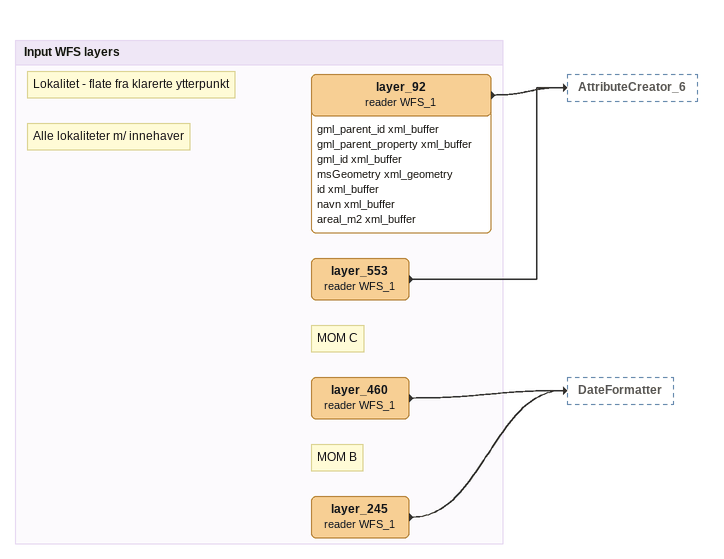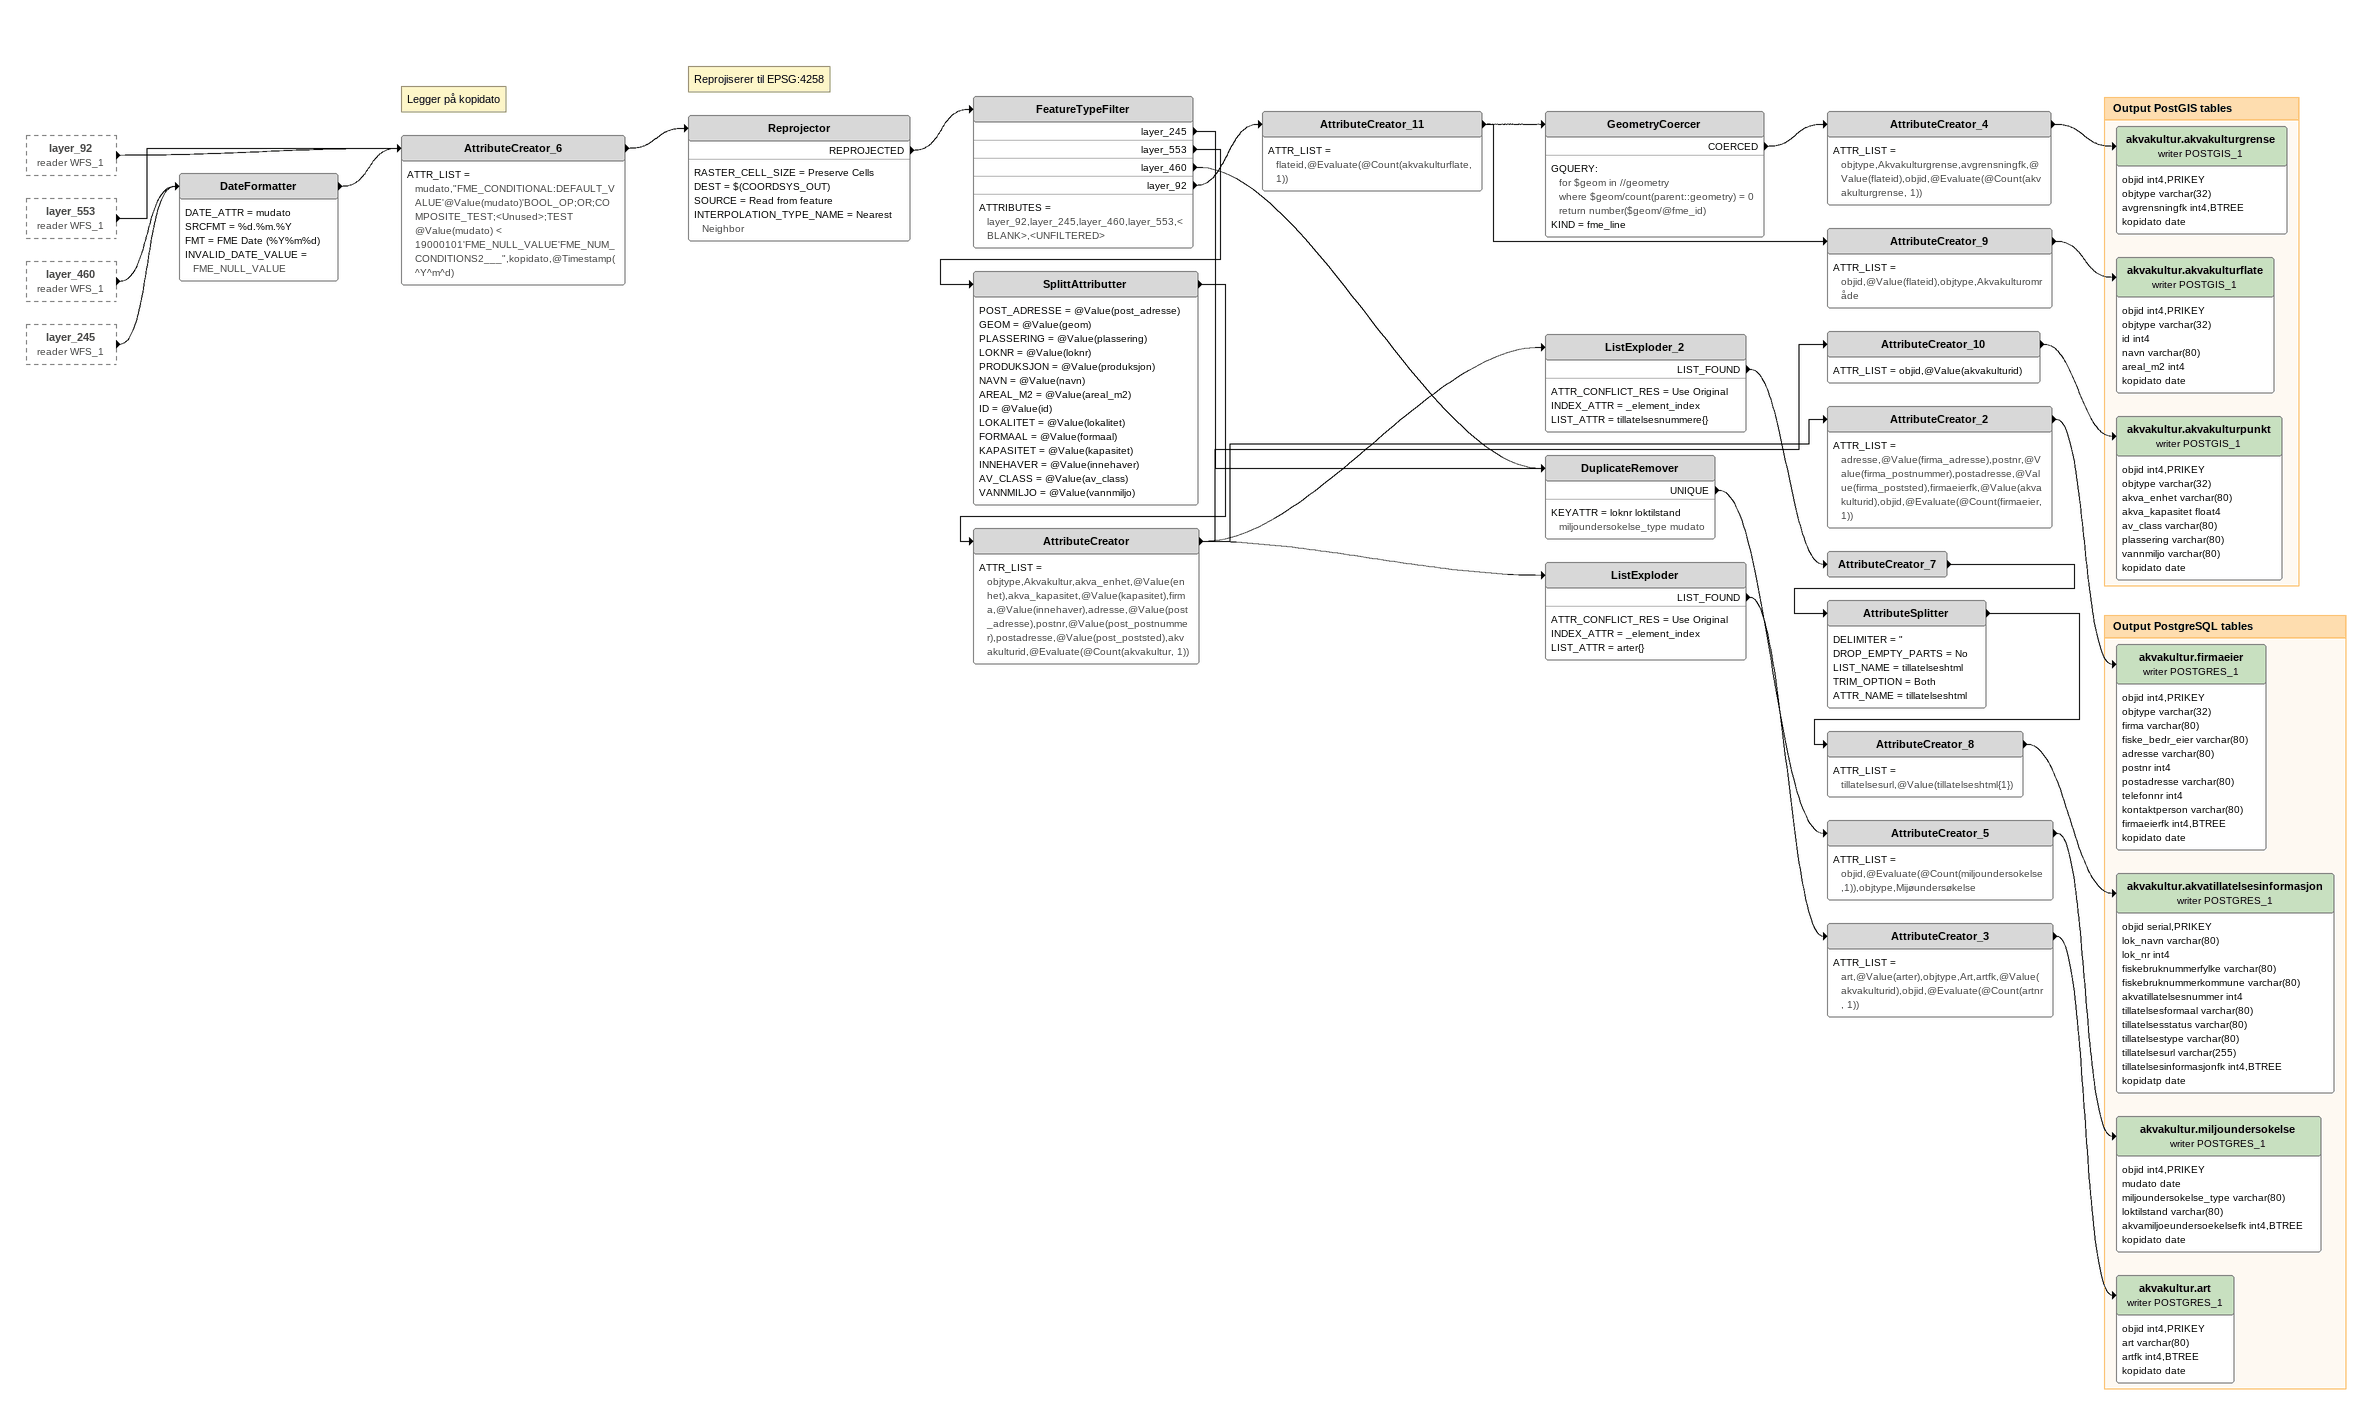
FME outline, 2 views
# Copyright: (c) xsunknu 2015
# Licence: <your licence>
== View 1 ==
Bookmark: Input WFS layers
Note: Lokalitet - flate fra klarerte ytterpunkt
layer_92 (reader WFS_1)
    attributes: gml_parent_id xml_buffer, gml_parent_property xml_buffer, gml_id xml_buffer, msGeometry xml_geometry, id xml_buffer, navn xml_buffer, areal_m2 xml_buffer
    -> AttributeCreator_6
Note: Alle lokaliteter m/ innehaver
layer_553 (reader WFS_1)
    -> AttributeCreator_6
Note: MOM C
layer_460 (reader WFS_1)
    -> DateFormatter
Note: MOM B
layer_245 (reader WFS_1)
    -> DateFormatter

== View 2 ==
layer_92 (reader WFS_1) [outside]
    -> AttributeCreator_6
layer_553 (reader WFS_1) [outside]
    -> AttributeCreator_6
layer_460 (reader WFS_1) [outside]
    -> DateFormatter
layer_245 (reader WFS_1) [outside]
    -> DateFormatter
DateFormatter
    DATE_ATTR = mudato
    SRCFMT = %d.%m.%Y
    FMT = FME Date (%Y%m%d)
    INVALID_DATE_VALUE = FME_NULL_VALUE
    -> AttributeCreator_6
Note: Legger på kopidato
AttributeCreator_6
    ATTR_LIST = mudato,"FME_CONDITIONAL:DEFAULT_VALUE'@Value(mudato)'BOOL_OP;OR;COMPOSITE_TEST;<Unused>;TEST @Value(mudato) < 19000101'FME_NULL_VALUE'FME_NUM_CONDITIONS2___",kopidato,@Timestamp(^Y^m^d)
    -> Reprojector
Note: Reprojiserer til EPSG:4258
Reprojector
    RASTER_CELL_SIZE = Preserve Cells
    DEST = $(COORDSYS_OUT)
    SOURCE = Read from feature
    INTERPOLATION_TYPE_NAME = Nearest Neighbor
    REPROJECTED -> FeatureTypeFilter
FeatureTypeFilter
    ATTRIBUTES = layer_92,layer_245,layer_460,layer_553,<BLANK>,<UNFILTERED>
    layer_245 -> DuplicateRemover
    layer_553 -> SplittAttributter
    layer_460 -> DuplicateRemover
    layer_92 -> AttributeCreator_11
AttributeCreator_11
    ATTR_LIST = flateid,@Evaluate(@Count(akvakulturflate, 1))
    -> GeometryCoercer
    -> AttributeCreator_9
GeometryCoercer
    GQUERY:
      for $geom in //geometry
      where $geom/count(parent::geometry) = 0
      return number($geom/@fme_id)
    KIND = fme_line
    COERCED -> AttributeCreator_4
AttributeCreator_4
    ATTR_LIST = objtype,Akvakulturgrense,avgrensningfk,@Value(flateid),objid,@Evaluate(@Count(akvakulturgrense, 1))
    -> akvakultur.akvakulturgrense (writer POSTGIS_1)
AttributeCreator_9
    ATTR_LIST = objid,@Value(flateid),objtype,Akvakulturområde
    -> akvakultur.akvakulturflate (writer POSTGIS_1)
SplittAttributter
    POST_ADRESSE = @Value(post_adresse)
    GEOM = @Value(geom)
    PLASSERING = @Value(plassering)
    LOKNR = @Value(loknr)
    PRODUKSJON = @Value(produksjon)
    NAVN = @Value(navn)
    AREAL_M2 = @Value(areal_m2)
    ID = @Value(id)
    LOKALITET = @Value(lokalitet)
    FORMAAL = @Value(formaal)
    KAPASITET = @Value(kapasitet)
    INNEHAVER = @Value(innehaver)
    AV_CLASS = @Value(av_class)
    VANNMILJO = @Value(vannmiljo)
    -> AttributeCreator
AttributeCreator
    ATTR_LIST = objtype,Akvakultur,akva_enhet,@Value(enhet),akva_kapasitet,@Value(kapasitet),firma,@Value(innehaver),adresse,@Value(post_adresse),postnr,@Value(post_postnummer),postadresse,@Value(post_poststed),akvakulturid,@Evaluate(@Count(akvakultur, 1))
    -> ListExploder_2
    -> ListExploder
    -> AttributeCreator_2
    -> AttributeCreator_10
AttributeCreator_10
    ATTR_LIST = objid,@Value(akvakulturid)
    -> akvakultur.akvakulturpunkt (writer POSTGIS_1)
AttributeCreator_2
    ATTR_LIST = adresse,@Value(firma_adresse),postnr,@Value(firma_postnummer),postadresse,@Value(firma_poststed),firmaeierfk,@Value(akvakulturid),objid,@Evaluate(@Count(firmaeier, 1))
    -> akvakultur.firmaeier (writer POSTGRES_1)
ListExploder_2
    ATTR_CONFLICT_RES = Use Original
    INDEX_ATTR = _element_index
    LIST_ATTR = tillatelsesnummere{}
    LIST_FOUND -> AttributeCreator_7
AttributeCreator_7
    -> AttributeSplitter
AttributeSplitter
    DELIMITER = "
    DROP_EMPTY_PARTS = No
    LIST_NAME = tillatelseshtml
    TRIM_OPTION = Both
    ATTR_NAME = tillatelseshtml
    -> AttributeCreator_8
AttributeCreator_8
    ATTR_LIST = tillatelsesurl,@Value(tillatelseshtml{1})
    -> akvakultur.akvatillatelsesinformasjon (writer POSTGRES_1)
ListExploder
    ATTR_CONFLICT_RES = Use Original
    INDEX_ATTR = _element_index
    LIST_ATTR = arter{}
    LIST_FOUND -> AttributeCreator_3
AttributeCreator_3
    ATTR_LIST = art,@Value(arter),objtype,Art,artfk,@Value(akvakulturid),objid,@Evaluate(@Count(artnr, 1))
    -> akvakultur.art (writer POSTGRES_1)
DuplicateRemover
    KEYATTR = loknr loktilstand miljoundersokelse_type mudato
    UNIQUE -> AttributeCreator_5
AttributeCreator_5
    ATTR_LIST = objid,@Evaluate(@Count(miljoundersokelse,1)),objtype,Mijøundersøkelse
    -> akvakultur.miljoundersokelse (writer POSTGRES_1)

Bookmark: Output PostGIS tables
akvakultur.akvakulturgrense (writer POSTGIS_1)
    attributes: objid int4,PRIKEY, objtype varchar(32), avgrensningfk int4,BTREE, kopidato date
akvakultur.akvakulturflate (writer POSTGIS_1)
    attributes: objid int4,PRIKEY, objtype varchar(32), id int4, navn varchar(80), areal_m2 int4, kopidato date
akvakultur.akvakulturpunkt (writer POSTGIS_1)
    attributes: objid int4,PRIKEY, objtype varchar(32), akva_enhet varchar(80), akva_kapasitet float4, av_class varchar(80), plassering varchar(80), vannmiljo varchar(80), kopidato date

Bookmark: Output PostgreSQL tables
akvakultur.firmaeier (writer POSTGRES_1)
    attributes: objid int4,PRIKEY, objtype varchar(32), firma varchar(80), fiske_bedr_eier varchar(80), adresse varchar(80), postnr int4, postadresse varchar(80), telefonnr int4, kontaktperson varchar(80), firmaeierfk int4,BTREE, kopidato date
akvakultur.akvatillatelsesinformasjon (writer POSTGRES_1)
    attributes: objid serial,PRIKEY, lok_navn varchar(80), lok_nr int4, fiskebruknummerfylke varchar(80), fiskebruknummerkommune varchar(80), akvatillatelsesnummer int4, tillatelsesformaal varchar(80), tillatelsesstatus varchar(80), tillatelsestype varchar(80), tillatelsesurl varchar(255), tillatelsesinformasjonfk int4,BTREE, kopidatp date
akvakultur.art (writer POSTGRES_1)
    attributes: objid int4,PRIKEY, art varchar(80), artfk int4,BTREE, kopidato date
akvakultur.miljoundersokelse (writer POSTGRES_1)
    attributes: objid int4,PRIKEY, mudato date, miljoundersokelse_type varchar(80), loktilstand varchar(80), akvamiljoeundersoekelsefk int4,BTREE, kopidato date
